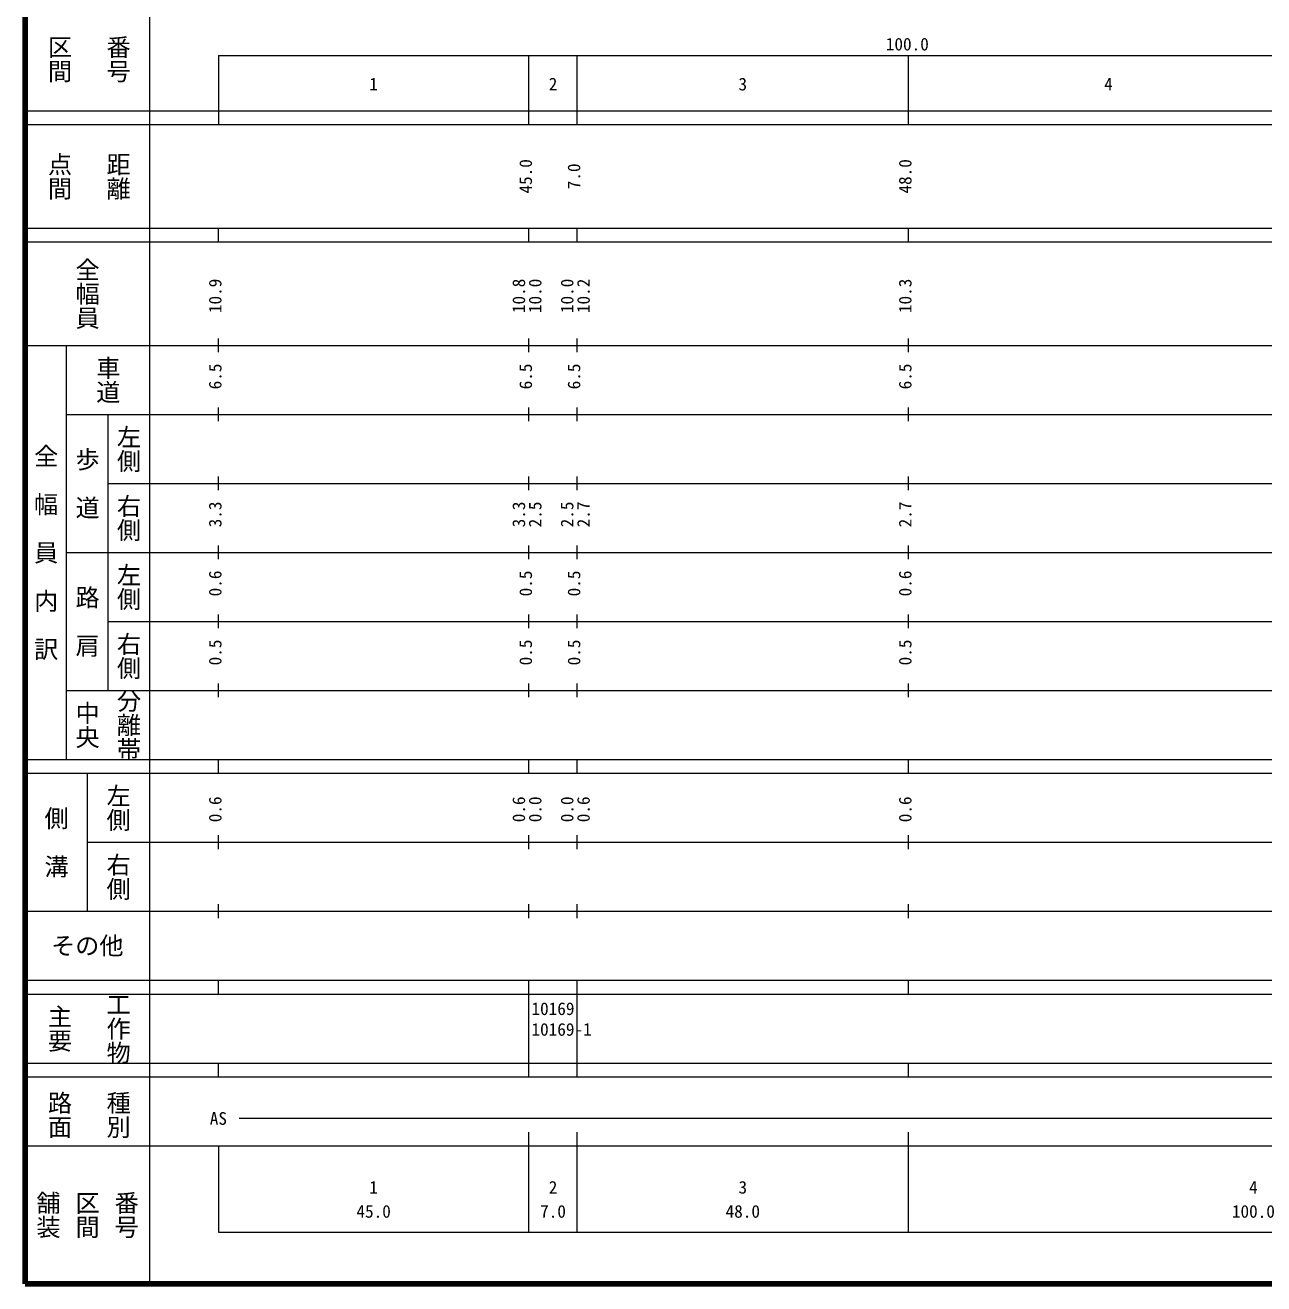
# Model space of a CAD drawing. Units: millimetres on the paper, enlarged 1000 times. Extents: x 40000 to 680000, y 20000 to 380000.
# Drawn here: x 40000 to 219512, y 20000 to 202409 of the extents above; entities that cross this region are included whole.
import ezdxf
from ezdxf.enums import TextEntityAlignment as Align

# ---------------------------------------------------------------- set-up
doc = ezdxf.new("R2010")
doc.units = ezdxf.units.MM
doc.header["$LTSCALE"] = 1000
doc.layers.add('M-TTL', color=2, linetype='Continuous', lineweight=140)
doc.layers.add('M-TTL-BAND', color=7, linetype='Continuous', lineweight=13)
doc.styles.add('@ＭＳ ゴシック', font='')
doc.styles.add('ＭＳ ゴシック', font='')
doc.styles.get('@ＭＳ ゴシック').set_extended_font_data('@MS Gothic')
doc.styles.get('ＭＳ ゴシック').set_extended_font_data('MS Gothic')

msp = doc.modelspace()

# ---------------------------------------------------------------- linework, layer by layer
at = {"layer": 'M-TTL'}
for p, q in [((40000, 380000), (40000, 20000)), ((40000, 20000), (680000, 20000))]:
    msp.add_line(p, q, dxfattribs=at)
at = {"layer": 'M-TTL-BAND'}
for p, q in [((58000, 370000), (58000, 20000)), ((68000, 198000), (579000, 198000)), ((68000, 198000), (68000, 188000)), ((113000, 188000), (113000, 198000)), ((120000, 188000), (120000, 198000)), ((168000, 188000), (168000, 198000)), ((40000, 190000), (579000, 190000)), ((40000, 188000), (579000, 188000)), ((40000, 173000), (579000, 173000)), ((68000, 171000), (68000, 173000)), ((113000, 171000), (113000, 173000)), ((120000, 171000), (120000, 173000)), ((168000, 171000), (168000, 173000)), ((40000, 171000), (579000, 171000)), ((68000, 155000), (68000, 157000)), ((113000, 155000), (113000, 157000)), ((120000, 155000), (120000, 157000)), ((168000, 155000), (168000, 157000)), ((40000, 156000), (579000, 156000)), ((46000, 96000), (46000, 156000)), ((46000, 146000), (579000, 146000)), ((52000, 146000), (52000, 106000)), ((68000, 145000), (68000, 147000)), ((113000, 145000), (113000, 147000)), ((120000, 145000), (120000, 147000)), ((168000, 145000), (168000, 147000)), ((68000, 135000), (68000, 137000)), ((113000, 135000), (113000, 137000)), ((120000, 135000), (120000, 137000)), ((168000, 135000), (168000, 137000)), ((52000, 136000), (579000, 136000)), ((46000, 126000), (579000, 126000)), ((68000, 125000), (68000, 127000)), ((113000, 125000), (113000, 127000)), ((120000, 125000), (120000, 127000)), ((168000, 125000), (168000, 127000)), ((68000, 115000), (68000, 117000)), ((113000, 115000), (113000, 117000)), ((120000, 115000), (120000, 117000)), ((168000, 115000), (168000, 117000)), ((52000, 116000), (579000, 116000)), ((46000, 106000), (579000, 106000)), ((68000, 105000), (68000, 107000)), ((113000, 105000), (113000, 107000)), ((120000, 105000), (120000, 107000)), ((168000, 105000), (168000, 107000)), ((40000, 96000), (579000, 96000)), ((68000, 94000), (68000, 96000)), ((113000, 94000), (113000, 96000)), ((120000, 94000), (120000, 96000)), ((168000, 94000), (168000, 96000)), ((40000, 94000), (579000, 94000)), ((49000, 94000), (49000, 74000)), ((49000, 84000), (579000, 84000)), ((68000, 83000), (68000, 85000)), ((113000, 83000), (113000, 85000)), ((120000, 83000), (120000, 85000)), ((168000, 83000), (168000, 85000)), ((68000, 73000), (68000, 75000)), ((113000, 73000), (113000, 75000)), ((120000, 73000), (120000, 75000)), ((168000, 73000), (168000, 75000)), ((40000, 74000), (579000, 74000)), ((40000, 64000), (579000, 64000)), ((68000, 62000), (68000, 64000)), ((113000, 62000), (113000, 64000)), ((120000, 62000), (120000, 64000)), ((168000, 62000), (168000, 64000)), ((40000, 62000), (579000, 62000)), ((113000, 52000), (113000, 62000)), ((120000, 52000), (120000, 62000)), ((40000, 52000), (579000, 52000)), ((68000, 50000), (68000, 52000)), ((113000, 50000), (113000, 52000)), ((120000, 50000), (120000, 52000)), ((168000, 50000), (168000, 52000)), ((40000, 50000), (579000, 50000)), ((71000, 44000), (565000, 44000)), ((113000, 27500), (113000, 42000)), ((120000, 27500), (120000, 42000)), ((168000, 27500), (168000, 42000)), ((40000, 40000), (579000, 40000)), ((68000, 40000), (68000, 27500)), ((68000, 27500), (579000, 27500))]:
    msp.add_line(p, q, dxfattribs=at)

# ---------------------------------------------------------------- texts
at = {"layer": 'M-TTL-BAND', "style": '@ＭＳ ゴシック'}
for s, p in [('番号', (53500, 197500)), ('区間', (45000, 197500)), ('点間', (45000, 180500)), ('距離', (53500, 180500)), ('全幅員', (49000, 163500)), ('車道', (52000, 151000)), ('左側', (55000, 141000)), ('全\u3000幅\u3000員\u3000内\u3000訳', (43000, 126000)), ('歩\u3000道', (49000, 136000)), ('右側', (55000, 131000)), ('左側', (55000, 121000)), ('路\u3000肩', (49000, 116000)), ('右側', (55000, 111000)), ('分離帯', (55000, 101000)), ('中央', (49000, 101000)), ('左側', (53500, 89000)), ('側\u3000溝', (44500, 84000)), ('右側', (53500, 79000)), ('主要', (45000, 57000)), ('工作物', (53500, 57000)), ('路面', (45000, 44500)), ('種別', (53500, 44500)), ('舗装', (43333, 30000)), ('区間', (49000, 30000)), ('番号', (54667, 30000))]:
    msp.add_text(s, height=2566, rotation=270, dxfattribs=at).set_placement(p, align=Align.MIDDLE_CENTER)
at = {"layer": 'M-TTL-BAND', "style": 'ＭＳ ゴシック'}
for s, p in [('100.0', (167844, 198195)), ('1', (90500, 192405)), ('2', (116500, 192405)), ('3', (144000, 192405)), ('4', (197000, 192405)), ('AS', (68000, 42500)), ('1', (90500, 32523)), ('2', (116500, 32523)), ('3', (144000, 32523)), ('4', (218000, 32523)), ('45.0', (90500, 29033)), ('7.0', (116500, 29033)), ('48.0', (144000, 29033)), ('100.0', (218000, 29033))]:
    msp.add_text(s, height=1833, dxfattribs=at).set_placement(p, align=Align.BOTTOM_CENTER)
for s, p in [('45.0', (114000, 180500)), ('48.0', (169000, 180500)), ('7.0', (121000, 180500)), ('10.9', (69000, 163174)), ('10.8', (113000, 163174)), ('10.0', (115370, 163174)), ('10.0', (120000, 163174)), ('10.2', (122370, 163174)), ('10.3', (169000, 163174)), ('6.5', (69000, 151500)), ('6.5', (114000, 151500)), ('6.5', (121000, 151500)), ('6.5', (169000, 151500)), ('3.3', (69000, 131500)), ('3.3', (113000, 131500)), ('2.5', (115370, 131500)), ('2.5', (120000, 131500)), ('2.7', (122370, 131500)), ('2.7', (169000, 131500)), ('0.6', (69000, 121500)), ('0.5', (114000, 121500)), ('0.5', (121000, 121500)), ('0.6', (169000, 121500)), ('0.5', (69000, 111500)), ('0.5', (114000, 111500)), ('0.5', (121000, 111500)), ('0.5', (169000, 111500)), ('0.6', (69000, 88764)), ('0.6', (113000, 88764)), ('0.0', (115370, 88764)), ('0.0', (120000, 88764)), ('0.6', (122370, 88764)), ('0.6', (169000, 88764))]:
    msp.add_text(s, height=1833, rotation=90, dxfattribs=at).set_placement(p, align=Align.BOTTOM_CENTER)
msp.add_text('その他', height=2566, dxfattribs=at).set_placement((49000, 69000), align=Align.MIDDLE_CENTER)
for s, p in [('10169', (113375, 58405)), ('10169-1', (113375, 55405))]:
    msp.add_text(s, height=1833, dxfattribs=at).set_placement(p, align=Align.BOTTOM_LEFT)

doc.saveas('drawing.dxf')
